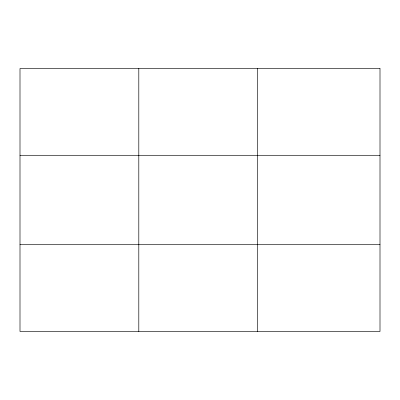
<?xml version="1.0" encoding="UTF-8"?>
<svg xmlns="http://www.w3.org/2000/svg" width="400" height="400" viewBox="0 0 400 400"><rect width="100%" height="100%" fill="white"/><g stroke="black" fill="none" stroke-linecap="round" stroke-linejoin="round"><path stroke-width="0.6" d="M138.8 68.52L138.8 331.48M257.6 68.52L257.6 331.48M20 155.295L380 155.295M20 244.705L380 244.705M380 68.52L380 331.48L20 331.48L20 68.52L380 68.52"/></g></svg>
